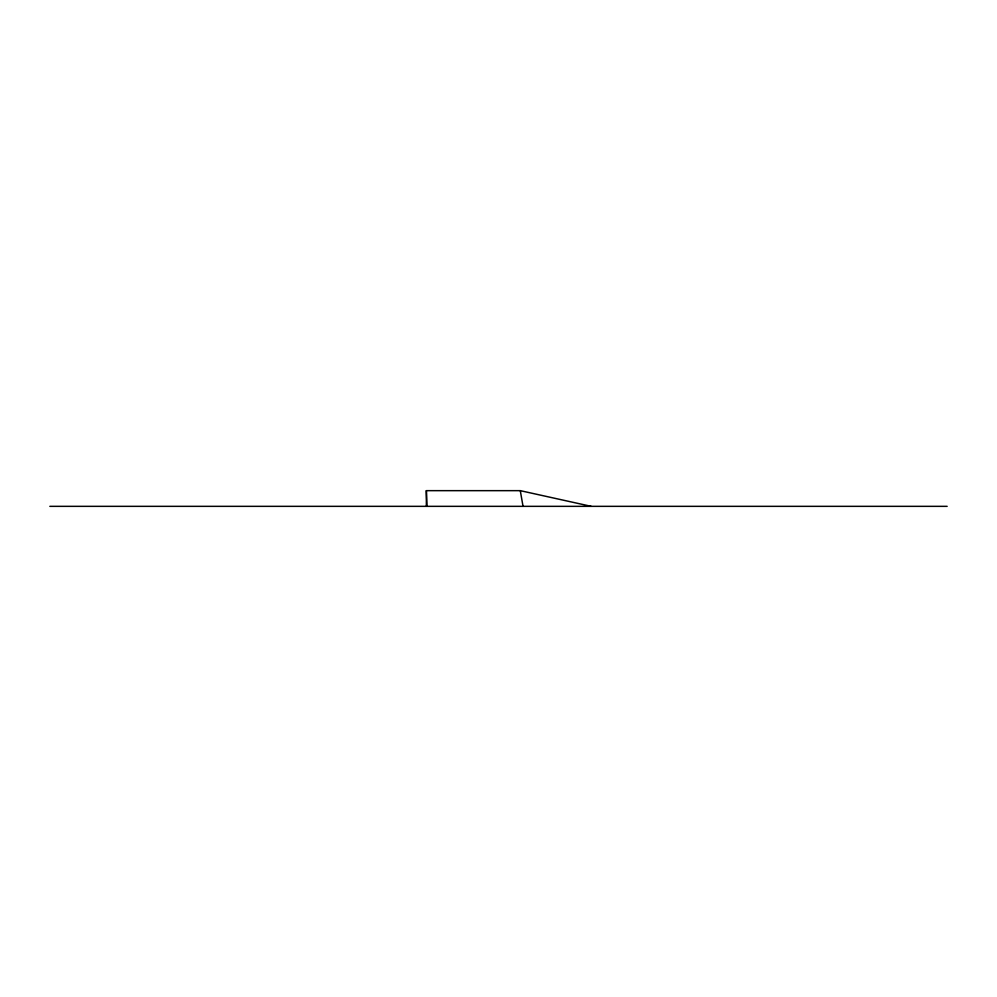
<?xml version="1.0" encoding="UTF-8"?>
<svg xmlns="http://www.w3.org/2000/svg" width="997" height="997" viewBox="0 0 997 997"><rect width="100%" height="100%" fill="white"/><g stroke="black" fill="none" stroke-linecap="round" stroke-linejoin="round"><path stroke-width="1.5" d="M426.355 506.339L426.355 490.661L520.284 490.661L591.159 506.339M49.85 506.339L947.15 506.339M520.284 490.661L523.039 506.339M426.355 490.661L427.015 506.339"/></g></svg>
